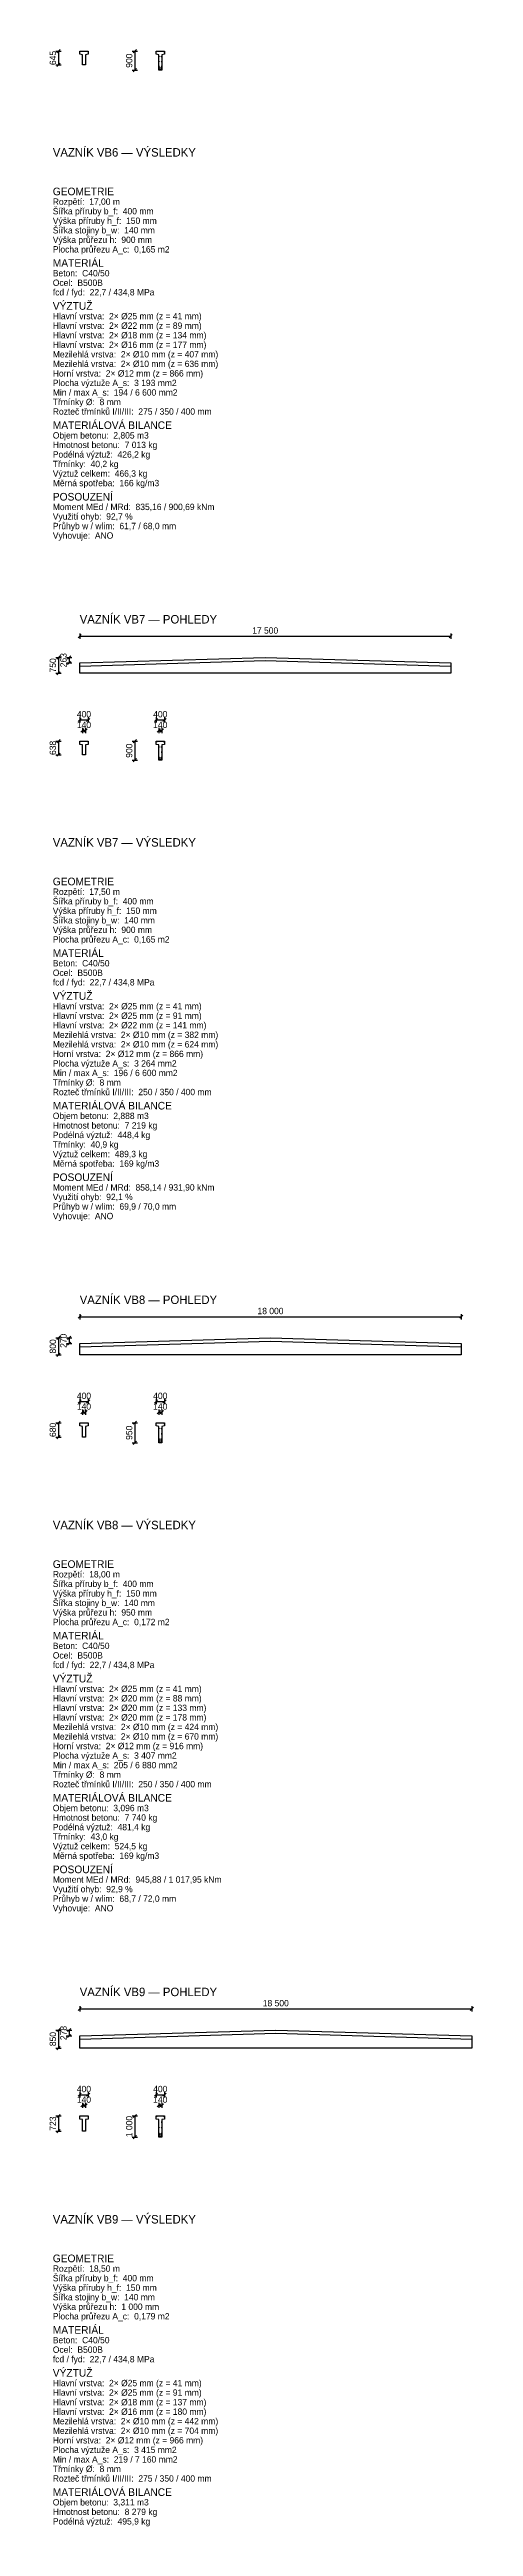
# Model space of a CAD drawing. Header units: millimetres. Extents: x -309 to 21690, y -1871722 to 127.
# Drawn here: x -154 to 19845, y -1521047 to -1404206 of the extents above; entities that cross this region are included whole.
import ezdxf
from ezdxf.enums import TextEntityAlignment as Align

# ---------------------------------------------------------------- set-up
doc = ezdxf.new("R2010")
doc.units = ezdxf.units.MM
for name, color, linetype in [('OPTICORS_BETON', 7, 'CONTINUOUS'), ('OPTICORS_KOTY', 3, 'CONTINUOUS'), ('OPTICORS_VYZTUZ', 1, 'CONTINUOUS')]:
    doc.layers.add(name, color=color, linetype=linetype)

msp = doc.modelspace()

# ---------------------------------------------------------------- linework, layer by layer
at = {"layer": 'OPTICORS_BETON'}
for points in [[(1270, -1404281.25), (1670, -1404281.25), (1670, -1404431.25), (1540, -1404456.25), (1540, -1404926.25), (1400, -1404926.25), (1400, -1404456.25), (1270, -1404431.25)], [(4870, -1404281.25), (5270, -1404281.25), (5270, -1404431.25), (5140, -1404456.25), (5140, -1405181.25), (5000, -1405181.25), (5000, -1404456.25), (4870, -1404431.25)], [(1270, -1433143.75), (10020, -1432881.25), (18770, -1433143.75), (18770, -1433631.25), (1270, -1433631.25)], [(1270, -1436831.25), (1670, -1436831.25), (1670, -1436981.25), (1540, -1437006.25), (1540, -1437468.75), (1400, -1437468.75), (1400, -1437006.25), (1270, -1436981.25)], [(4870, -1436831.25), (5270, -1436831.25), (5270, -1436981.25), (5140, -1437006.25), (5140, -1437731.25), (5000, -1437731.25), (5000, -1437006.25), (4870, -1436981.25)], [(1270, -1465251.25), (10270, -1464981.25), (19270, -1465251.25), (19270, -1465781.25), (1270, -1465781.25)], [(1270, -1468981.25), (1670, -1468981.25), (1670, -1469131.25), (1540, -1469156.25), (1540, -1469661.25), (1400, -1469661.25), (1400, -1469156.25), (1270, -1469131.25)], [(4870, -1468981.25), (5270, -1468981.25), (5270, -1469131.25), (5140, -1469156.25), (5140, -1469931.25), (5000, -1469931.25), (5000, -1469156.25), (4870, -1469131.25)], [(1270, -1497908.75), (10520, -1497631.25), (19770, -1497908.75), (19770, -1498481.25), (1270, -1498481.25)], [(1270, -1501681.25), (1670, -1501681.25), (1670, -1501831.25), (1540, -1501856.25), (1540, -1502403.75), (1400, -1502403.75), (1400, -1501856.25), (1270, -1501831.25)], [(4870, -1501681.25), (5270, -1501681.25), (5270, -1501831.25), (5140, -1501856.25), (5140, -1502681.25), (5000, -1502681.25), (5000, -1501856.25), (4870, -1501831.25)]]:
    msp.add_lwpolyline(points, close=True, dxfattribs=at)
at = {"layer": 'OPTICORS_KOTY'}
for p, q in [((145, -1404281.25), (395, -1404281.25)), ((195, -1404356.25), (345, -1404206.25)), ((270, -1404281.25), (270, -1404926.25)), ((3745, -1404281.25), (3995, -1404281.25)), ((3795, -1404356.25), (3945, -1404206.25)), ((3870, -1404281.25), (3870, -1405181.25)), ((145, -1404926.25), (395, -1404926.25)), ((195, -1405001.25), (345, -1404851.25)), ((3745, -1405181.25), (3995, -1405181.25)), ((3795, -1405256.25), (3945, -1405106.25)), ((1195, -1431956.25), (1345, -1431806.25)), ((1270, -1431756.25), (1270, -1432006.25)), ((1270, -1431881.25), (18770, -1431881.25)), ((18695, -1431956.25), (18845, -1431806.25)), ((18770, -1431756.25), (18770, -1432006.25)), ((145, -1432881.25), (395, -1432881.25)), ((145, -1433631.25), (395, -1433631.25)), ((195, -1432956.25), (345, -1432806.25)), ((195, -1433706.25), (345, -1433556.25)), ((270, -1432881.25), (270, -1433631.25)), ((645, -1432881.25), (895, -1432881.25)), ((645, -1433143.75), (895, -1433143.75)), ((695, -1432956.25), (845, -1432806.25)), ((695, -1433218.75), (845, -1433068.75)), ((770, -1432881.25), (770, -1433143.75)), ((1195, -1435906.25), (1345, -1435756.25)), ((1270, -1435706.25), (1270, -1435956.25)), ((1270, -1435831.25), (1670, -1435831.25)), ((1595, -1435906.25), (1745, -1435756.25)), ((1670, -1435706.25), (1670, -1435956.25)), ((4795, -1435906.25), (4945, -1435756.25)), ((4870, -1435706.25), (4870, -1435956.25)), ((4870, -1435831.25), (5270, -1435831.25)), ((5195, -1435906.25), (5345, -1435756.25)), ((5270, -1435706.25), (5270, -1435956.25)), ((145, -1436831.25), (395, -1436831.25)), ((195, -1436906.25), (345, -1436756.25)), ((270, -1436831.25), (270, -1437468.75)), ((1325, -1436406.25), (1475, -1436256.25)), ((1400, -1436206.25), (1400, -1436456.25)), ((1400, -1436331.25), (1540, -1436331.25)), ((1465, -1436406.25), (1615, -1436256.25)), ((1540, -1436206.25), (1540, -1436456.25)), ((3745, -1436831.25), (3995, -1436831.25)), ((3795, -1436906.25), (3945, -1436756.25)), ((3870, -1436831.25), (3870, -1437731.25)), ((4925, -1436406.25), (5075, -1436256.25)), ((5000, -1436206.25), (5000, -1436456.25)), ((5000, -1436331.25), (5140, -1436331.25)), ((5065, -1436406.25), (5215, -1436256.25)), ((5140, -1436206.25), (5140, -1436456.25)), ((145, -1437468.75), (395, -1437468.75)), ((195, -1437543.75), (345, -1437393.75)), ((3745, -1437731.25), (3995, -1437731.25)), ((3795, -1437806.25), (3945, -1437656.25)), ((1195, -1464056.25), (1345, -1463906.25)), ((1270, -1463856.25), (1270, -1464106.25)), ((1270, -1463981.25), (19270, -1463981.25)), ((19195, -1464056.25), (19345, -1463906.25)), ((19270, -1463856.25), (19270, -1464106.25)), ((145, -1464981.25), (395, -1464981.25)), ((195, -1465056.25), (345, -1464906.25)), ((270, -1464981.25), (270, -1465781.25)), ((645, -1464981.25), (895, -1464981.25)), ((695, -1465056.25), (845, -1464906.25)), ((695, -1465326.25), (845, -1465176.25)), ((770, -1464981.25), (770, -1465251.25)), ((145, -1465781.25), (395, -1465781.25)), ((195, -1465856.25), (345, -1465706.25)), ((645, -1465251.25), (895, -1465251.25)), ((1195, -1468056.25), (1345, -1467906.25)), ((1270, -1467856.25), (1270, -1468106.25)), ((1270, -1467981.25), (1670, -1467981.25)), ((1325, -1468556.25), (1475, -1468406.25)), ((1400, -1468356.25), (1400, -1468606.25)), ((1400, -1468481.25), (1540, -1468481.25)), ((1465, -1468556.25), (1615, -1468406.25)), ((1540, -1468356.25), (1540, -1468606.25)), ((1595, -1468056.25), (1745, -1467906.25)), ((1670, -1467856.25), (1670, -1468106.25)), ((4795, -1468056.25), (4945, -1467906.25)), ((4870, -1467856.25), (4870, -1468106.25)), ((4870, -1467981.25), (5270, -1467981.25)), ((4925, -1468556.25), (5075, -1468406.25)), ((5000, -1468356.25), (5000, -1468606.25)), ((5000, -1468481.25), (5140, -1468481.25)), ((5065, -1468556.25), (5215, -1468406.25)), ((5140, -1468356.25), (5140, -1468606.25)), ((5195, -1468056.25), (5345, -1467906.25)), ((5270, -1467856.25), (5270, -1468106.25)), ((145, -1468981.25), (395, -1468981.25)), ((145, -1469661.25), (395, -1469661.25)), ((195, -1469056.25), (345, -1468906.25)), ((195, -1469736.25), (345, -1469586.25)), ((270, -1468981.25), (270, -1469661.25)), ((3745, -1468981.25), (3995, -1468981.25)), ((3795, -1469056.25), (3945, -1468906.25)), ((3870, -1468981.25), (3870, -1469931.25)), ((3745, -1469931.25), (3995, -1469931.25)), ((3795, -1470006.25), (3945, -1469856.25)), ((1195, -1496706.25), (1345, -1496556.25)), ((1270, -1496506.25), (1270, -1496756.25)), ((1270, -1496631.25), (19770, -1496631.25)), ((19695, -1496706.25), (19845, -1496556.25)), ((19770, -1496506.25), (19770, -1496756.25)), ((145, -1497631.25), (395, -1497631.25)), ((195, -1497706.25), (345, -1497556.25)), ((270, -1497631.25), (270, -1498481.25)), ((645, -1497631.25), (895, -1497631.25)), ((695, -1497706.25), (845, -1497556.25)), ((695, -1497983.75), (845, -1497833.75)), ((770, -1497631.25), (770, -1497908.75)), ((145, -1498481.25), (395, -1498481.25)), ((195, -1498556.25), (345, -1498406.25)), ((645, -1497908.75), (895, -1497908.75)), ((1195, -1500756.25), (1345, -1500606.25)), ((1270, -1500556.25), (1270, -1500806.25)), ((1270, -1500681.25), (1670, -1500681.25)), ((1325, -1501256.25), (1475, -1501106.25)), ((1400, -1501056.25), (1400, -1501306.25)), ((1400, -1501181.25), (1540, -1501181.25)), ((1465, -1501256.25), (1615, -1501106.25)), ((1540, -1501056.25), (1540, -1501306.25)), ((1595, -1500756.25), (1745, -1500606.25)), ((1670, -1500556.25), (1670, -1500806.25)), ((4795, -1500756.25), (4945, -1500606.25)), ((4870, -1500556.25), (4870, -1500806.25)), ((4870, -1500681.25), (5270, -1500681.25)), ((4925, -1501256.25), (5075, -1501106.25)), ((5000, -1501056.25), (5000, -1501306.25)), ((5000, -1501181.25), (5140, -1501181.25)), ((5065, -1501256.25), (5215, -1501106.25)), ((5140, -1501056.25), (5140, -1501306.25)), ((5195, -1500756.25), (5345, -1500606.25)), ((5270, -1500556.25), (5270, -1500806.25)), ((145, -1501681.25), (395, -1501681.25)), ((145, -1502403.75), (395, -1502403.75)), ((195, -1501756.25), (345, -1501606.25)), ((195, -1502478.75), (345, -1502328.75)), ((270, -1501681.25), (270, -1502403.75)), ((3745, -1501681.25), (3995, -1501681.25)), ((3795, -1501756.25), (3945, -1501606.25)), ((3870, -1501681.25), (3870, -1502681.25)), ((3745, -1502681.25), (3995, -1502681.25)), ((3795, -1502756.25), (3945, -1502606.25))]:
    msp.add_line(p, q, dxfattribs=at)
at = {"layer": 'OPTICORS_VYZTUZ'}
for p, q in [((1270, -1433293.75), (10020, -1433031.25)), ((10020, -1433031.25), (18770, -1433293.75)), ((1270, -1465401.25), (10270, -1465131.25)), ((10270, -1465131.25), (19270, -1465401.25)), ((1270, -1498058.75), (10520, -1497781.25)), ((10520, -1497781.25), (19770, -1498058.75))]:
    msp.add_line(p, q, dxfattribs=at)
for centre, radius in [((4890, -1404315.25), 6), ((5250, -1404315.25), 6), ((5020, -1405140.75), 12.5), ((5020, -1405092.25), 11), ((5020, -1405047.25), 9), ((5020, -1405004.25), 8), ((5020, -1404544.92), 5), ((5020, -1404774.58), 5), ((5120, -1405140.75), 12.5), ((5120, -1405092.25), 11), ((5120, -1405047.25), 9), ((5120, -1405004.25), 8), ((5120, -1404544.92), 5), ((5120, -1404774.58), 5), ((4890, -1436865.25), 6), ((5020, -1437107.08), 5), ((5120, -1437107.08), 5), ((5250, -1436865.25), 6), ((5020, -1437640.75), 12.5), ((5020, -1437690.75), 12.5), ((5020, -1437590.75), 11), ((5020, -1437348.92), 5), ((5120, -1437640.75), 12.5), ((5120, -1437690.75), 12.5), ((5120, -1437590.75), 11), ((5120, -1437348.92), 5), ((4890, -1469015.25), 6), ((5020, -1469753.25), 10), ((5020, -1469798.25), 10), ((5020, -1469843.25), 10), ((5020, -1469261.25), 5), ((5020, -1469507.25), 5), ((5120, -1469753.25), 10), ((5120, -1469798.25), 10), ((5120, -1469843.25), 10), ((5120, -1469261.25), 5), ((5120, -1469507.25), 5), ((5250, -1469015.25), 6), ((5020, -1469890.75), 12.5), ((5120, -1469890.75), 12.5), ((4890, -1501715.25), 6), ((5020, -1502544.25), 9), ((5020, -1502501.25), 8), ((5020, -1501977.25), 5), ((5020, -1502239.25), 5), ((5120, -1502544.25), 9), ((5120, -1502501.25), 8), ((5120, -1501977.25), 5), ((5120, -1502239.25), 5), ((5250, -1501715.25), 6), ((5020, -1502590.75), 12.5), ((5020, -1502640.75), 12.5), ((5120, -1502590.75), 12.5), ((5120, -1502640.75), 12.5)]:
    msp.add_circle(centre, radius, dxfattribs=at)

# ---------------------------------------------------------------- texts
at = {"layer": 'OPTICORS_KOTY'}
for s, p in [('645', (0, -1404603.75)), ('900', (3600, -1404731.25)), ('750', (0, -1433256.25)), ('263', (500, -1433012.5)), ('638', (0, -1437150)), ('900', (3600, -1437281.25)), ('800', (0, -1465381.25)), ('270', (500, -1465116.25)), ('680', (0, -1469321.25)), ('950', (3600, -1469456.25)), ('850', (0, -1498056.25)), ('278', (500, -1497770)), ('723', (0, -1502042.5)), ('1 000', (3600, -1502181.25))]:
    msp.add_text(s, height=300, rotation=90, dxfattribs=at).set_placement(p, align=Align.MIDDLE)
for s, height, p in [('VAZNÍK VB6 — VÝSLEDKY', 400, (0, -1409256.25)), ('GEOMETRIE', 360, (0, -1411081.25)), ('Rozpětí:  17,00 m', 300, (0, -1411531.25)), ('Výška příruby h_f:  150 mm', 300, (0, -1412431.25)), ('Šířka příruby b_f:  400 mm', 300, (0, -1411981.25)), ('Šířka stojiny b_w:  140 mm', 300, (0, -1412881.25)), ('Výška průřezu h:  900 mm', 300, (0, -1413331.25)), ('Plocha průřezu A_c:  0,165 m2', 300, (0, -1413781.25)), ('Beton:  C40/50', 300, (0, -1414906.25)), ('MATERIÁL', 360, (0, -1414456.25)), ('VÝZTUŽ', 360, (0, -1416481.25)), ('fcd / fyd:  22,7 / 434,8 MPa', 300, (0, -1415806.25)), ('Ocel:  B500B', 300, (0, -1415356.25)), ('Hlavní vrstva:  2× %%c25 mm (z = 41 mm)', 300, (0, -1416931.25)), ('Hlavní vrstva:  2× %%c22 mm (z = 89 mm)', 300, (0, -1417381.25)), ('Hlavní vrstva:  2× %%c18 mm (z = 134 mm)', 300, (0, -1417831.25)), ('Hlavní vrstva:  2× %%c16 mm (z = 177 mm)', 300, (0, -1418281.25)), ('Mezilehlá vrstva:  2× %%c10 mm (z = 407 mm)', 300, (0, -1418731.25)), ('Mezilehlá vrstva:  2× %%c10 mm (z = 636 mm)', 300, (0, -1419181.25)), ('Horní vrstva:  2× %%c12 mm (z = 866 mm)', 300, (0, -1419631.25)), ('Třmínky %%c:  8 mm', 300, (0, -1420981.25)), ('Plocha výztuže A_s:  3 193 mm2', 300, (0, -1420081.25)), ('Min / max A_s:  194 / 6 600 mm2', 300, (0, -1420531.25)), ('Rozteč třmínků I/II/III:  275 / 350 / 400 mm', 300, (0, -1421431.25)), ('MATERIÁLOVÁ BILANCE', 360, (0, -1422106.25)), ('Objem betonu:  2,805 m3', 300, (0, -1422556.25)), ('Hmotnost betonu:  7 013 kg', 300, (0, -1423006.25)), ('Výztuž celkem:  466,3 kg', 300, (0, -1424356.25)), ('Třmínky:  40,2 kg', 300, (0, -1423906.25)), ('Podélná výztuž:  426,2 kg', 300, (0, -1423456.25)), ('Měrná spotřeba:  166 kg/m3', 300, (0, -1424806.25)), ('POSOUZENÍ', 360, (0, -1425481.25)), ('Využití ohyb:  92,7 %', 300, (0, -1426381.25)), ('Moment MEd / MRd:  835,16 / 900,69 kNm', 300, (0, -1425931.25)), ('Průhyb w / wlim:  61,7 / 68,0 mm', 300, (0, -1426831.25)), ('Vyhovuje:  ANO', 300, (0, -1427281.25)), ('VAZNÍK VB7 — POHLEDY', 400, (1270, -1431281.25)), ('VAZNÍK VB7 — VÝSLEDKY', 400, (0, -1441806.25)), ('GEOMETRIE', 360, (0, -1443631.25)), ('Rozpětí:  17,50 m', 300, (0, -1444081.25)), ('Výška příruby h_f:  150 mm', 300, (0, -1444981.25)), ('Šířka příruby b_f:  400 mm', 300, (0, -1444531.25)), ('Šířka stojiny b_w:  140 mm', 300, (0, -1445431.25)), ('Výška průřezu h:  900 mm', 300, (0, -1445881.25)), ('Plocha průřezu A_c:  0,165 m2', 300, (0, -1446331.25)), ('Ocel:  B500B', 300, (0, -1447906.25)), ('Beton:  C40/50', 300, (0, -1447456.25)), ('MATERIÁL', 360, (0, -1447006.25)), ('VÝZTUŽ', 360, (0, -1449031.25)), ('fcd / fyd:  22,7 / 434,8 MPa', 300, (0, -1448356.25)), ('Hlavní vrstva:  2× %%c25 mm (z = 41 mm)', 300, (0, -1449481.25)), ('Hlavní vrstva:  2× %%c25 mm (z = 91 mm)', 300, (0, -1449931.25)), ('Hlavní vrstva:  2× %%c22 mm (z = 141 mm)', 300, (0, -1450381.25)), ('Mezilehlá vrstva:  2× %%c10 mm (z = 382 mm)', 300, (0, -1450831.25)), ('Mezilehlá vrstva:  2× %%c10 mm (z = 624 mm)', 300, (0, -1451281.25)), ('Horní vrstva:  2× %%c12 mm (z = 866 mm)', 300, (0, -1451731.25)), ('Plocha výztuže A_s:  3 264 mm2', 300, (0, -1452181.25)), ('Min / max A_s:  196 / 6 600 mm2', 300, (0, -1452631.25)), ('Třmínky %%c:  8 mm', 300, (0, -1453081.25)), ('Rozteč třmínků I/II/III:  250 / 350 / 400 mm', 300, (0, -1453531.25)), ('Objem betonu:  2,888 m3', 300, (0, -1454656.25)), ('MATERIÁLOVÁ BILANCE', 360, (0, -1454206.25)), ('Třmínky:  40,9 kg', 300, (0, -1456006.25)), ('Hmotnost betonu:  7 219 kg', 300, (0, -1455106.25)), ('Podélná výztuž:  448,4 kg', 300, (0, -1455556.25)), ('Výztuž celkem:  489,3 kg', 300, (0, -1456456.25)), ('Měrná spotřeba:  169 kg/m3', 300, (0, -1456906.25)), ('Využití ohyb:  92,1 %', 300, (0, -1458481.25)), ('Moment MEd / MRd:  858,14 / 931,90 kNm', 300, (0, -1458031.25)), ('POSOUZENÍ', 360, (0, -1457581.25)), ('Vyhovuje:  ANO', 300, (0, -1459381.25)), ('Průhyb w / wlim:  69,9 / 70,0 mm', 300, (0, -1458931.25)), ('VAZNÍK VB8 — POHLEDY', 400, (1270, -1463381.25)), ('VAZNÍK VB8 — VÝSLEDKY', 400, (0, -1474006.25)), ('GEOMETRIE', 360, (0, -1475831.25)), ('Výška příruby h_f:  150 mm', 300, (0, -1477181.25)), ('Šířka příruby b_f:  400 mm', 300, (0, -1476731.25)), ('Rozpětí:  18,00 m', 300, (0, -1476281.25)), ('Výška průřezu h:  950 mm', 300, (0, -1478081.25)), ('Šířka stojiny b_w:  140 mm', 300, (0, -1477631.25)), ('Plocha průřezu A_c:  0,172 m2', 300, (0, -1478531.25)), ('MATERIÁL', 360, (0, -1479206.25)), ('fcd / fyd:  22,7 / 434,8 MPa', 300, (0, -1480556.25)), ('Ocel:  B500B', 300, (0, -1480106.25)), ('Beton:  C40/50', 300, (0, -1479656.25)), ('VÝZTUŽ', 360, (0, -1481231.25)), ('Hlavní vrstva:  2× %%c25 mm (z = 41 mm)', 300, (0, -1481681.25)), ('Hlavní vrstva:  2× %%c20 mm (z = 88 mm)', 300, (0, -1482131.25)), ('Hlavní vrstva:  2× %%c20 mm (z = 133 mm)', 300, (0, -1482581.25)), ('Hlavní vrstva:  2× %%c20 mm (z = 178 mm)', 300, (0, -1483031.25)), ('Mezilehlá vrstva:  2× %%c10 mm (z = 424 mm)', 300, (0, -1483481.25)), ('Mezilehlá vrstva:  2× %%c10 mm (z = 670 mm)', 300, (0, -1483931.25)), ('Horní vrstva:  2× %%c12 mm (z = 916 mm)', 300, (0, -1484381.25)), ('Plocha výztuže A_s:  3 407 mm2', 300, (0, -1484831.25)), ('Min / max A_s:  205 / 6 880 mm2', 300, (0, -1485281.25)), ('Třmínky %%c:  8 mm', 300, (0, -1485731.25)), ('Rozteč třmínků I/II/III:  250 / 350 / 400 mm', 300, (0, -1486181.25)), ('Objem betonu:  3,096 m3', 300, (0, -1487306.25)), ('MATERIÁLOVÁ BILANCE', 360, (0, -1486856.25)), ('Třmínky:  43,0 kg', 300, (0, -1488656.25)), ('Hmotnost betonu:  7 740 kg', 300, (0, -1487756.25)), ('Podélná výztuž:  481,4 kg', 300, (0, -1488206.25)), ('Výztuž celkem:  524,5 kg', 300, (0, -1489106.25)), ('Měrná spotřeba:  169 kg/m3', 300, (0, -1489556.25)), ('Využití ohyb:  92,9 %', 300, (0, -1491131.25)), ('Moment MEd / MRd:  945,88 / 1 017,95 kNm', 300, (0, -1490681.25)), ('POSOUZENÍ', 360, (0, -1490231.25)), ('Vyhovuje:  ANO', 300, (0, -1492031.25)), ('Průhyb w / wlim:  68,7 / 72,0 mm', 300, (0, -1491581.25)), ('VAZNÍK VB9 — POHLEDY', 400, (1270, -1496031.25)), ('VAZNÍK VB9 — VÝSLEDKY', 400, (0, -1506756.25)), ('GEOMETRIE', 360, (0, -1508581.25)), ('Šířka příruby b_f:  400 mm', 300, (0, -1509481.25)), ('Rozpětí:  18,50 m', 300, (0, -1509031.25)), ('Výška příruby h_f:  150 mm', 300, (0, -1509931.25)), ('Výška průřezu h:  1 000 mm', 300, (0, -1510831.25)), ('Šířka stojiny b_w:  140 mm', 300, (0, -1510381.25)), ('Plocha průřezu A_c:  0,179 m2', 300, (0, -1511281.25)), ('MATERIÁL', 360, (0, -1511956.25)), ('fcd / fyd:  22,7 / 434,8 MPa', 300, (0, -1513306.25)), ('Ocel:  B500B', 300, (0, -1512856.25)), ('Beton:  C40/50', 300, (0, -1512406.25)), ('VÝZTUŽ', 360, (0, -1513981.25)), ('Hlavní vrstva:  2× %%c25 mm (z = 41 mm)', 300, (0, -1514431.25)), ('Hlavní vrstva:  2× %%c25 mm (z = 91 mm)', 300, (0, -1514881.25)), ('Hlavní vrstva:  2× %%c18 mm (z = 137 mm)', 300, (0, -1515331.25)), ('Hlavní vrstva:  2× %%c16 mm (z = 180 mm)', 300, (0, -1515781.25)), ('Mezilehlá vrstva:  2× %%c10 mm (z = 442 mm)', 300, (0, -1516231.25)), ('Mezilehlá vrstva:  2× %%c10 mm (z = 704 mm)', 300, (0, -1516681.25)), ('Horní vrstva:  2× %%c12 mm (z = 966 mm)', 300, (0, -1517131.25)), ('Plocha výztuže A_s:  3 415 mm2', 300, (0, -1517581.25)), ('Min / max A_s:  219 / 7 160 mm2', 300, (0, -1518031.25)), ('Třmínky %%c:  8 mm', 300, (0, -1518481.25)), ('Rozteč třmínků I/II/III:  275 / 350 / 400 mm', 300, (0, -1518931.25)), ('Objem betonu:  3,311 m3', 300, (0, -1520056.25)), ('MATERIÁLOVÁ BILANCE', 360, (0, -1519606.25)), ('Hmotnost betonu:  8 279 kg', 300, (0, -1520506.25)), ('Podélná výztuž:  495,9 kg', 300, (0, -1520956.25))]:
    msp.add_text(s, height=height, dxfattribs=at).set_placement(p)
for s, p in [('17 500', (10020, -1431611.25)), ('400', (1470, -1435561.25)), ('140', (1470, -1436061.25)), ('400', (5070, -1435561.25)), ('140', (5070, -1436061.25)), ('18 000', (10270, -1463711.25)), ('400', (1470, -1467711.25)), ('140', (1470, -1468211.25)), ('400', (5070, -1467711.25)), ('140', (5070, -1468211.25)), ('18 500', (10520, -1496361.25)), ('400', (1470, -1500411.25)), ('140', (1470, -1500911.25)), ('400', (5070, -1500411.25)), ('140', (5070, -1500911.25))]:
    msp.add_text(s, height=300, dxfattribs=at).set_placement(p, align=Align.MIDDLE)

doc.saveas('drawing.dxf')
